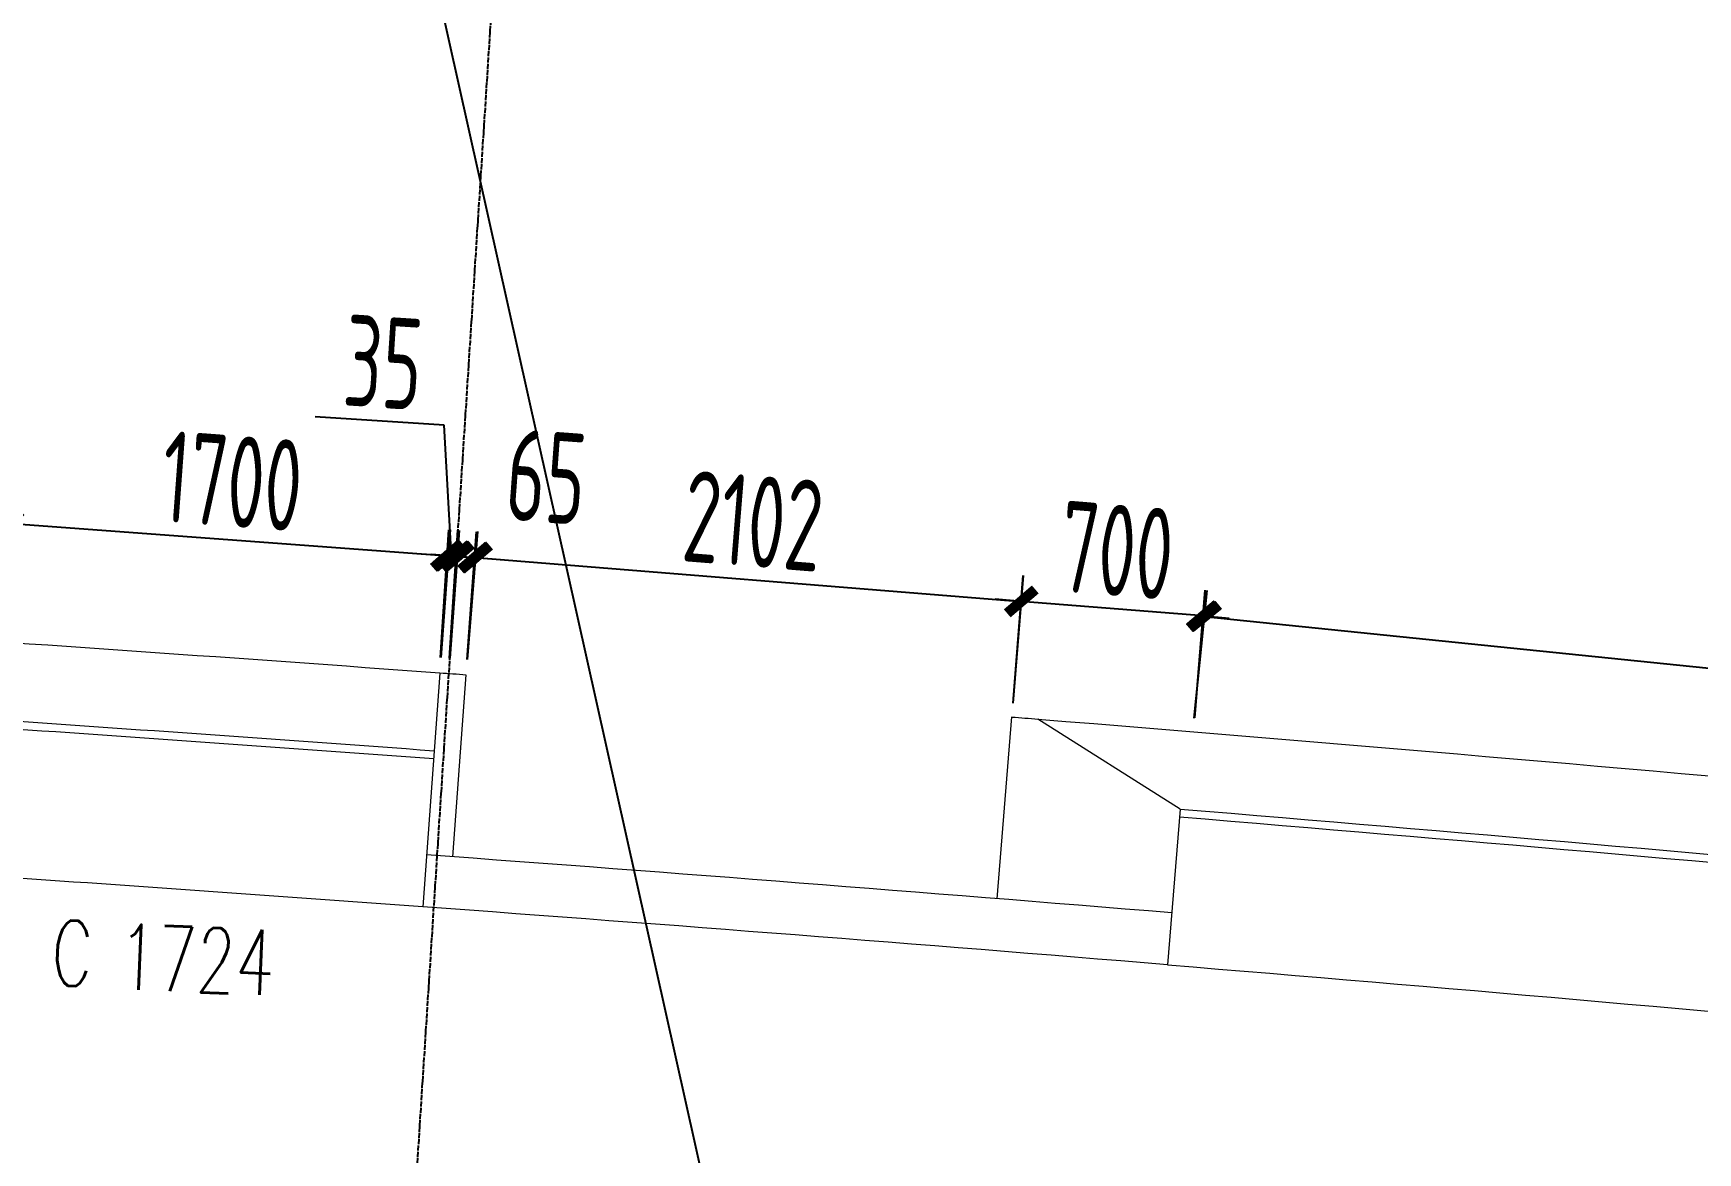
# Model space of a CAD drawing. Header units: millimetres. Extents: x 11677979 to 24947533, y -12764720 to -6308891.
# Drawn here: x 11800593 to 11806983, y -6376528 to -6372229 of the extents above; entities that cross this region are included whole.
import ezdxf
from ezdxf.enums import TextEntityAlignment as Align

# ---------------------------------------------------------------- set-up
doc = ezdxf.new("R2010")
doc.units = ezdxf.units.MM
doc.header["$LTSCALE"] = 10
for name, pattern in [('A2-RG-AXIS$0$CENTER', [2, 1.25, -0.25, 0.25, -0.25]), ('A2-RG-AXIS$0$DOTE', [2.42, 2, -0.2, 0.02, -0.2]), ('A2-RI-F4$0$A2-RG-AXIS$0$CENTER', [2, 1.25, -0.25, 0.25, -0.25]), ('A2-RI-F4$0$A2-RG-AXIS$0$DOTE', [2.42, 2, -0.2, 0.02, -0.2]), ('A2-RI-F4$0$DOT2', [0.125, 0, -0.125])]:
    doc.linetypes.add(name, pattern=pattern)
for name, color, linetype in [('A2-RB-F4$0$A-DIMS-100', 1, 'Continuous'), ('A2-RG-AXIS$0$A-GRID', 1, 'A2-RG-AXIS$0$CENTER'), ('A2-RI-F4$0$A-SYMB-DOOR', 4, 'Continuous'), ('A2-RI-F4$0$A2-RB-F4$0$A-DIMS-100', 1, 'Continuous'), ('A2-RI-F4$0$A2-RG-AXIS$0$A-GRID', 1, 'A2-RI-F4$0$A2-RG-AXIS$0$CENTER')]:
    doc.layers.add(name, color=color, linetype=linetype)
for name, color, linetype, lineweight in [('A2-RI-F4$0$A-FLOR-OTLN', 4, 'A2-RI-F4$0$DOT2', 5), ('A2-RI-F4$0$A-GLAZ', 140, 'Continuous', 5), ('A2-RI-F4$0$A-WALL', 7, 'Continuous', 5)]:
    doc.layers.add(name, color=color, linetype=linetype, lineweight=lineweight)
doc.styles.add('A2-RB-F4$0$XD2008', font='hzs.shx', dxfattribs={"width": 0.7, "bigfont": 'hztxt.shx'})
doc.styles.add('A2-RI-F4$0$A2-RB-F4$0$XD2008', font='hzs.shx', dxfattribs={"width": 0.7, "bigfont": 'hztxt.shx'})
doc.styles.add('A2-RI-F4$0$ECADI-TXT', font='simplex.shx', dxfattribs={"bigfont": 'hztxt.shx'})
doc.dimstyles.new('A2-RB-F4$0$XD100$0', dxfattribs={"dimscale": 100, "dimtxt": 3.5, "dimasz": 1, "dimexe": 1, "dimexo": 2, "dimgap": 0.5, "dimtad": 1, "dimdec": 0, "dimdsep": 46, "dimtxsty": 'A2-RB-F4$0$XD2008', "dimblk1": 'A2-RB-F4$0$_ArchTick', "dimblk2": 'A2-RB-F4$0$_ArchTick', "dimsah": 1, "dimcen": 2.5, "dimclrt": 4, "dimaunit": 1, "dimadec": 0, "dimazin": 0, "dimtfac": 1, "dimtdec": 0, "dimtix": 1, "dimtmove": 1, "dimatfit": 3, "dimfxl": 0, "dimtolj": 1, "dimtzin": 0, "dimarcsym": 0})
doc.dimstyles.new('A2-RI-F4$0$A2-RB-F4$0$XD100$0', dxfattribs={"dimscale": 100, "dimtxt": 3.5, "dimasz": 1, "dimexe": 1, "dimexo": 2, "dimgap": 0.5, "dimtad": 1, "dimdec": 0, "dimdsep": 46, "dimtxsty": 'A2-RI-F4$0$A2-RB-F4$0$XD2008', "dimblk1": 'A2-RI-F4$0$A2-RB-F4$0$_ArchTick', "dimblk2": 'A2-RI-F4$0$A2-RB-F4$0$_ArchTick', "dimsah": 1, "dimcen": 2.5, "dimclrt": 4, "dimaunit": 1, "dimadec": 0, "dimazin": 0, "dimtfac": 1, "dimtdec": 0, "dimtix": 1, "dimtmove": 1, "dimatfit": 3, "dimfxl": 0, "dimtolj": 1, "dimtzin": 0, "dimarcsym": 0})

# ---------------------------------------------------------------- blocks, each defined once
blk = doc.blocks.new('A2-RB-F4$0$_ArchTick')
at = {"color": 0, "linetype": 'ByBlock', "const_width": 0.4}
blk.add_lwpolyline([(-0.5, -0.5), (0.5, 0.5)], dxfattribs=at)
blk = doc.blocks.new('*D72')
at = {"layer": 'A2-RB-F4$0$A-DIMS-100', "color": 0, "lineweight": -2, "transparency": 16777216}
for p, q in [((11800463.6, -6374501.3), (11800499.8, -6374011.1)), ((11800492.4, -6374110.8), (11802187.5, -6374236)), ((11802158.7, -6374626.5), (11802194.9, -6374136.2))]:
    blk.add_line(p, q, dxfattribs=at)
at = {"layer": 'Defpoints', "color": 0, "transparency": 16777216}
for p in [(11802187.5, -6374236), (11800448.8, -6374700.8), (11802144, -6374825.9)]:
    blk.add_point(p, dxfattribs=at)
at = {"layer": 'A2-RB-F4$0$A-DIMS-100', "color": 0, "lineweight": -2, "transparency": 16777216, "xscale": 100, "yscale": 100, "zscale": 100}
for p, rotation in [((11800492.4, -6374110.8), 175.7772367758089), ((11802187.5, -6374236), 355.7772367758088)]:
    blk.add_blockref('A2-RB-F4$0$_ArchTick', p, dxfattribs=dict(at, rotation=rotation))
at = {"layer": 'A2-RB-F4$0$A-DIMS-100', "color": 4, "transparency": 16777216, "insert": (11801356.5, -6373949), "char_height": 350, "attachment_point": 5, "rotation": 355.77724, "style": 'A2-RB-F4$0$XD2008'}
blk.add_mtext('\\A1;1700', dxfattribs=at)
blk = doc.blocks.new('*D73')
at = {"layer": 'A2-RB-F4$0$A-DIMS-100', "color": 0, "lineweight": -2, "transparency": 16777216}
for p, q in [((11802170.4, -6373733.7), (11801674.7, -6373701.8)), ((11802199.2, -6374236.7), (11802170.4, -6373733.7)), ((11802156.8, -6374626.4), (11802188.3, -6374135.8)), ((11802191.4, -6374628.6), (11802223, -6374138)), ((11802181.9, -6374235.6), (11802082.1, -6374229.2)), ((11802181.9, -6374235.6), (11802216.6, -6374237.8)), ((11802181.9, -6374235.6), (11802216.6, -6374237.8)), ((11802216.6, -6374237.8), (11802316.4, -6374244.2))]:
    blk.add_line(p, q, dxfattribs=at)
at = {"layer": 'Defpoints', "color": 0, "transparency": 16777216}
for p in [(11802216.6, -6374237.8), (11802144, -6374825.9), (11802178.6, -6374828.2)]:
    blk.add_point(p, dxfattribs=at)
at = {"layer": 'A2-RB-F4$0$A-DIMS-100', "color": 0, "lineweight": -2, "transparency": 16777216, "xscale": 100, "yscale": 100, "zscale": 100}
for p, rotation in [((11802181.9, -6374235.6), 356.3211735639787), ((11802216.6, -6374237.8), 176.3211735639787)]:
    blk.add_blockref('A2-RB-F4$0$_ArchTick', p, dxfattribs=dict(at, rotation=rotation))
at = {"layer": 'A2-RB-F4$0$A-DIMS-100', "color": 4, "transparency": 16777216, "insert": (11801937, -6373493.2), "char_height": 350, "attachment_point": 5, "rotation": 356.32117, "style": 'A2-RB-F4$0$XD2008'}
blk.add_mtext('\\A1;35', dxfattribs=at)
blk = doc.blocks.new('*D74')
at = {"layer": 'A2-RB-F4$0$A-DIMS-100', "color": 0, "lineweight": -2, "transparency": 16777216}
for p, q in [((11802193.2, -6374628.7), (11802229.2, -6374138.5)), ((11802258.4, -6374633.5), (11802294.3, -6374143.3)), ((11802221.9, -6374238.2), (11802122.1, -6374230.9)), ((11802221.9, -6374238.2), (11802287, -6374243)), ((11802287, -6374243), (11802386.7, -6374250.3))]:
    blk.add_line(p, q, dxfattribs=at)
at = {"layer": 'Defpoints', "color": 0, "transparency": 16777216}
for p in [(11802287, -6374243), (11802178.6, -6374828.2), (11802243.7, -6374833)]:
    blk.add_point(p, dxfattribs=at)
at = {"layer": 'A2-RB-F4$0$A-DIMS-100', "color": 0, "lineweight": -2, "transparency": 16777216, "xscale": 100, "yscale": 100, "zscale": 100}
for p, rotation in [((11802221.9, -6374238.2), 355.8066874814181), ((11802287, -6374243), 175.8066874814181)]:
    blk.add_blockref('A2-RB-F4$0$_ArchTick', p, dxfattribs=dict(at, rotation=rotation))
at = {"layer": 'A2-RB-F4$0$A-DIMS-100', "color": 4, "transparency": 16777216, "insert": (11802562.6, -6373932.9), "char_height": 350, "attachment_point": 5, "rotation": 355.80669, "style": 'A2-RB-F4$0$XD2008'}
blk.add_mtext('\\A1;65', dxfattribs=at)
blk = doc.blocks.new('*D75')
at = {"layer": 'A2-RB-F4$0$A-DIMS-100', "color": 0, "lineweight": -2, "transparency": 16777216}
for p, q in [((11802259.8, -6374633.6), (11802299.3, -6374142.5)), ((11802291.3, -6374242.2), (11804386.2, -6374411)), ((11804354.7, -6374802.3), (11804394.2, -6374311.3))]:
    blk.add_line(p, q, dxfattribs=at)
at = {"layer": 'Defpoints', "color": 0, "transparency": 16777216}
for p in [(11804386.2, -6374411), (11802243.7, -6374833), (11804338.6, -6375001.7)]:
    blk.add_point(p, dxfattribs=at)
at = {"layer": 'A2-RB-F4$0$A-DIMS-100', "color": 0, "lineweight": -2, "transparency": 16777216, "xscale": 100, "yscale": 100, "zscale": 100}
for p, rotation in [((11802291.3, -6374242.2), 175.3948386271192), ((11804386.2, -6374411), 355.3948386271193)]:
    blk.add_blockref('A2-RB-F4$0$_ArchTick', p, dxfattribs=dict(at, rotation=rotation))
at = {"layer": 'A2-RB-F4$0$A-DIMS-100', "color": 4, "transparency": 16777216, "insert": (11803356.8, -6374102.3), "char_height": 350, "attachment_point": 5, "rotation": 355.39484, "style": 'A2-RB-F4$0$XD2008'}
blk.add_mtext('\\A1;2102', dxfattribs=at)
blk = doc.blocks.new('*D76')
at = {"layer": 'A2-RB-F4$0$A-DIMS-100', "color": 0, "lineweight": -2, "transparency": 16777216}
for p, q in [((11804354.6, -6374802.3), (11804394.1, -6374311.3)), ((11804386.1, -6374411), (11804286.4, -6374402.9)), ((11805084.3, -6374467), (11804386.1, -6374411)), ((11805052.8, -6374858.4), (11805092.3, -6374367.4)), ((11805084.3, -6374467), (11805183.9, -6374475.1))]:
    blk.add_line(p, q, dxfattribs=at)
at = {"layer": 'Defpoints', "color": 0, "transparency": 16777216}
for p in [(11804386.1, -6374411), (11804338.6, -6375001.7), (11805036.8, -6375057.8)]:
    blk.add_point(p, dxfattribs=at)
at = {"layer": 'A2-RB-F4$0$A-DIMS-100', "color": 0, "lineweight": -2, "transparency": 16777216, "xscale": 100, "yscale": 100, "zscale": 100}
for p, rotation in [((11804386.1, -6374411), 355.407195613237), ((11805084.3, -6374467), 175.4071956132371)]:
    blk.add_blockref('A2-RB-F4$0$_ArchTick', p, dxfattribs=dict(at, rotation=rotation))
at = {"layer": 'A2-RB-F4$0$A-DIMS-100', "color": 4, "transparency": 16777216, "insert": (11804753.2, -6374214.7), "char_height": 350, "attachment_point": 5, "rotation": 355.4072, "style": 'A2-RB-F4$0$XD2008'}
blk.add_mtext('\\A1;700', dxfattribs=at)
blk = doc.blocks.new('*D77')
at = {"layer": 'A2-RB-F4$0$A-DIMS-100', "color": 0, "lineweight": -2, "transparency": 16777216}
for p, q in [((11805050, -6374859.5), (11805100.1, -6374369.6)), ((11805089.9, -6374469), (11811357.7, -6375109.3)), ((11811317.8, -6375499.8), (11811367.8, -6375009.8))]:
    blk.add_line(p, q, dxfattribs=at)
at = {"layer": 'Defpoints', "color": 0, "transparency": 16777216}
for p in [(11805029.7, -6375058.5), (11811357.7, -6375109.3), (11811297.4, -6375698.7)]:
    blk.add_point(p, dxfattribs=at)
at = {"layer": 'A2-RB-F4$0$A-DIMS-100', "color": 0, "lineweight": -2, "transparency": 16777216, "xscale": 100, "yscale": 100, "zscale": 100}
for p, rotation in [((11805089.9, -6374469), 174.1672748616468), ((11811357.7, -6375109.3), 354.1672748616468)]:
    blk.add_blockref('A2-RB-F4$0$_ArchTick', p, dxfattribs=dict(at, rotation=rotation))
at = {"layer": 'A2-RB-F4$0$A-DIMS-100', "color": 4, "transparency": 16777216, "insert": (11808246.7, -6374565.3), "char_height": 350, "attachment_point": 5, "rotation": 354.16727, "style": 'A2-RB-F4$0$XD2008'}
blk.add_mtext('\\A1;6300', dxfattribs=at)
blk = doc.blocks.new('A2-RG-AXIS')
at = {"layer": 'A2-RG-AXIS$0$A-GRID', "linetype": 'A2-RG-AXIS$0$DOTE'}
blk.add_line((11802922, -6363265.7), (11800933.1, -6394199.2), dxfattribs=at)
blk.add_arc((11778730.7, -6694178.7), 323300, 75.589285, 95.407644, dxfattribs=at)
blk = doc.blocks.new('A2-RI-F4$0$Bay 1')
at = {"layer": 'A2-RI-F4$0$A-FLOR-OTLN', "linetype": 'Continuous'}
for radius, end in [(320350, 93.622485), (319450, 93.519662)]:
    blk.add_arc((19611.4, -318847.5), radius, 93.211108, end, dxfattribs=at)
at = {"layer": 'A2-RI-F4$0$A-GLAZ'}
for radius in [320050, 320020]:
    blk.add_arc((19611.4, -318847.5), radius, 93.211108, 93.519662, dxfattribs=at)
at = {"layer": 'A2-RI-F4$0$A-WALL'}
for p, q in [((1666.9, 999.6), (1717.4, 101)), ((1766.8, 1005.2), (1806, 306.3)), ((-728.8, 856.2), (-684.6, 157.6)), ((-629, 862.5), (-36.8, 598.9)), ((-36.8, 598.9), (0, 0))]:
    blk.add_line(p, q, dxfattribs=at)
for start, end in [(93.193223, 93.211108), (93.622485, 93.64037)]:
    blk.add_arc((19611.4, -318847.5), 320350, start, end, dxfattribs=at)
blk = doc.blocks.new('A2-RI-F4$0$Big Bay 1')
at = {"layer": 'A2-RI-F4$0$A-FLOR-OTLN', "linetype": 'Continuous'}
for radius, start in [(320350, 84.984209), (319450, 85.086693)]:
    blk.add_arc((-21072, -318754.3), radius, start, 86.217831, dxfattribs=at)
at = {"layer": 'A2-RI-F4$0$A-GLAZ'}
for radius, start in [(320050, 85.086518), (320020, 85.086693)]:
    blk.add_arc((-21072, -318754.3), radius, start, 86.217831, dxfattribs=at)
at = {"layer": 'A2-RI-F4$0$A-WALL'}
for p, q in [((6339.7, 119.2), (6936.3, 369)), ((6974.7, -337.1), (7035.9, 360.3)), ((6339.7, 119.2), (6288.4, -478))]:
    blk.add_line(p, q, dxfattribs=at)
blk.add_arc((-21072, -318754.3), 320350, 84.966323, 84.984209, dxfattribs=at)
blk = doc.blocks.new('A2-RI-F4$0$A2-RB-F4$0$_ArchTick')
at = {"color": 0, "linetype": 'ByBlock', "const_width": 0.4}
blk.add_lwpolyline([(-0.5, -0.5), (0.5, 0.5)], dxfattribs=at)
blk = doc.blocks.new('*D597')
at = {"layer": 'A2-RI-F4$0$A2-RB-F4$0$A-DIMS-100', "color": 0, "lineweight": -2, "transparency": 16777216}
for p, q in [((11800463.6, -6374501.3), (11800499.8, -6374011.1)), ((11800492.4, -6374110.8), (11802187.5, -6374236)), ((11802158.7, -6374626.5), (11802194.9, -6374136.2))]:
    blk.add_line(p, q, dxfattribs=at)
at = {"layer": 'Defpoints', "color": 0, "transparency": 16777216}
for p in [(11802187.5, -6374236), (11800448.8, -6374700.8), (11802144, -6374825.9)]:
    blk.add_point(p, dxfattribs=at)
at = {"layer": 'A2-RI-F4$0$A2-RB-F4$0$A-DIMS-100', "color": 0, "lineweight": -2, "transparency": 16777216, "xscale": 100, "yscale": 100, "zscale": 100}
for p, rotation in [((11800492.4, -6374110.8), 175.7772367758089), ((11802187.5, -6374236), 355.7772367758088)]:
    blk.add_blockref('A2-RI-F4$0$A2-RB-F4$0$_ArchTick', p, dxfattribs=dict(at, rotation=rotation))
at = {"layer": 'A2-RI-F4$0$A2-RB-F4$0$A-DIMS-100', "color": 4, "transparency": 16777216, "insert": (11801356.5, -6373949), "char_height": 350, "attachment_point": 5, "rotation": 355.77724, "style": 'A2-RI-F4$0$A2-RB-F4$0$XD2008'}
blk.add_mtext('\\A1;1700', dxfattribs=at)
blk = doc.blocks.new('*D598')
at = {"layer": 'A2-RI-F4$0$A2-RB-F4$0$A-DIMS-100', "color": 0, "lineweight": -2, "transparency": 16777216}
for p, q in [((11802170.4, -6373733.7), (11801674.7, -6373701.8)), ((11802199.2, -6374236.7), (11802170.4, -6373733.7)), ((11802156.8, -6374626.4), (11802188.3, -6374135.8)), ((11802191.4, -6374628.6), (11802223, -6374138)), ((11802181.9, -6374235.6), (11802082.1, -6374229.2)), ((11802181.9, -6374235.6), (11802216.6, -6374237.8)), ((11802181.9, -6374235.6), (11802216.6, -6374237.8)), ((11802216.6, -6374237.8), (11802316.4, -6374244.2))]:
    blk.add_line(p, q, dxfattribs=at)
at = {"layer": 'Defpoints', "color": 0, "transparency": 16777216}
for p in [(11802216.6, -6374237.8), (11802144, -6374825.9), (11802178.6, -6374828.2)]:
    blk.add_point(p, dxfattribs=at)
at = {"layer": 'A2-RI-F4$0$A2-RB-F4$0$A-DIMS-100', "color": 0, "lineweight": -2, "transparency": 16777216, "xscale": 100, "yscale": 100, "zscale": 100}
for p, rotation in [((11802181.9, -6374235.6), 356.3211735639787), ((11802216.6, -6374237.8), 176.3211735639787)]:
    blk.add_blockref('A2-RI-F4$0$A2-RB-F4$0$_ArchTick', p, dxfattribs=dict(at, rotation=rotation))
at = {"layer": 'A2-RI-F4$0$A2-RB-F4$0$A-DIMS-100', "color": 4, "transparency": 16777216, "insert": (11801937, -6373493.2), "char_height": 350, "attachment_point": 5, "rotation": 356.32117, "style": 'A2-RI-F4$0$A2-RB-F4$0$XD2008'}
blk.add_mtext('\\A1;35', dxfattribs=at)
blk = doc.blocks.new('*D599')
at = {"layer": 'A2-RI-F4$0$A2-RB-F4$0$A-DIMS-100', "color": 0, "lineweight": -2, "transparency": 16777216}
for p, q in [((11802193.2, -6374628.7), (11802229.2, -6374138.5)), ((11802258.4, -6374633.5), (11802294.3, -6374143.3)), ((11802221.9, -6374238.2), (11802122.1, -6374230.9)), ((11802221.9, -6374238.2), (11802287, -6374243)), ((11802287, -6374243), (11802386.7, -6374250.3))]:
    blk.add_line(p, q, dxfattribs=at)
at = {"layer": 'Defpoints', "color": 0, "transparency": 16777216}
for p in [(11802287, -6374243), (11802178.6, -6374828.2), (11802243.7, -6374833)]:
    blk.add_point(p, dxfattribs=at)
at = {"layer": 'A2-RI-F4$0$A2-RB-F4$0$A-DIMS-100', "color": 0, "lineweight": -2, "transparency": 16777216, "xscale": 100, "yscale": 100, "zscale": 100}
for p, rotation in [((11802221.9, -6374238.2), 355.8066874814181), ((11802287, -6374243), 175.8066874814181)]:
    blk.add_blockref('A2-RI-F4$0$A2-RB-F4$0$_ArchTick', p, dxfattribs=dict(at, rotation=rotation))
at = {"layer": 'A2-RI-F4$0$A2-RB-F4$0$A-DIMS-100', "color": 4, "transparency": 16777216, "insert": (11802562.6, -6373932.9), "char_height": 350, "attachment_point": 5, "rotation": 355.80669, "style": 'A2-RI-F4$0$A2-RB-F4$0$XD2008'}
blk.add_mtext('\\A1;65', dxfattribs=at)
blk = doc.blocks.new('*D600')
at = {"layer": 'A2-RI-F4$0$A2-RB-F4$0$A-DIMS-100', "color": 0, "lineweight": -2, "transparency": 16777216}
for p, q in [((11802259.8, -6374633.6), (11802299.3, -6374142.5)), ((11802291.3, -6374242.2), (11804386.2, -6374411)), ((11804354.7, -6374802.3), (11804394.2, -6374311.3))]:
    blk.add_line(p, q, dxfattribs=at)
at = {"layer": 'Defpoints', "color": 0, "transparency": 16777216}
for p in [(11804386.2, -6374411), (11802243.7, -6374833), (11804338.6, -6375001.7)]:
    blk.add_point(p, dxfattribs=at)
at = {"layer": 'A2-RI-F4$0$A2-RB-F4$0$A-DIMS-100', "color": 0, "lineweight": -2, "transparency": 16777216, "xscale": 100, "yscale": 100, "zscale": 100}
for p, rotation in [((11802291.3, -6374242.2), 175.3948386271192), ((11804386.2, -6374411), 355.3948386271193)]:
    blk.add_blockref('A2-RI-F4$0$A2-RB-F4$0$_ArchTick', p, dxfattribs=dict(at, rotation=rotation))
at = {"layer": 'A2-RI-F4$0$A2-RB-F4$0$A-DIMS-100', "color": 4, "transparency": 16777216, "insert": (11803356.8, -6374102.3), "char_height": 350, "attachment_point": 5, "rotation": 355.39484, "style": 'A2-RI-F4$0$A2-RB-F4$0$XD2008'}
blk.add_mtext('\\A1;2102', dxfattribs=at)
blk = doc.blocks.new('*D601')
at = {"layer": 'A2-RI-F4$0$A2-RB-F4$0$A-DIMS-100', "color": 0, "lineweight": -2, "transparency": 16777216}
for p, q in [((11804354.6, -6374802.3), (11804394.1, -6374311.3)), ((11804386.1, -6374411), (11804286.4, -6374402.9)), ((11805084.3, -6374467), (11804386.1, -6374411)), ((11805052.8, -6374858.4), (11805092.3, -6374367.4)), ((11805084.3, -6374467), (11805183.9, -6374475.1))]:
    blk.add_line(p, q, dxfattribs=at)
at = {"layer": 'Defpoints', "color": 0, "transparency": 16777216}
for p in [(11804386.1, -6374411), (11804338.6, -6375001.7), (11805036.8, -6375057.8)]:
    blk.add_point(p, dxfattribs=at)
at = {"layer": 'A2-RI-F4$0$A2-RB-F4$0$A-DIMS-100', "color": 0, "lineweight": -2, "transparency": 16777216, "xscale": 100, "yscale": 100, "zscale": 100}
for p, rotation in [((11804386.1, -6374411), 355.407195613237), ((11805084.3, -6374467), 175.4071956132371)]:
    blk.add_blockref('A2-RI-F4$0$A2-RB-F4$0$_ArchTick', p, dxfattribs=dict(at, rotation=rotation))
at = {"layer": 'A2-RI-F4$0$A2-RB-F4$0$A-DIMS-100', "color": 4, "transparency": 16777216, "insert": (11804753.2, -6374214.7), "char_height": 350, "attachment_point": 5, "rotation": 355.4072, "style": 'A2-RI-F4$0$A2-RB-F4$0$XD2008'}
blk.add_mtext('\\A1;700', dxfattribs=at)
blk = doc.blocks.new('*D602')
at = {"layer": 'A2-RI-F4$0$A2-RB-F4$0$A-DIMS-100', "color": 0, "lineweight": -2, "transparency": 16777216}
for p, q in [((11805050, -6374859.5), (11805100.1, -6374369.6)), ((11805089.9, -6374469), (11811357.7, -6375109.3)), ((11811317.8, -6375499.8), (11811367.8, -6375009.8))]:
    blk.add_line(p, q, dxfattribs=at)
at = {"layer": 'Defpoints', "color": 0, "transparency": 16777216}
for p in [(11805029.7, -6375058.5), (11811357.7, -6375109.3), (11811297.4, -6375698.7)]:
    blk.add_point(p, dxfattribs=at)
at = {"layer": 'A2-RI-F4$0$A2-RB-F4$0$A-DIMS-100', "color": 0, "lineweight": -2, "transparency": 16777216, "xscale": 100, "yscale": 100, "zscale": 100}
for p, rotation in [((11805089.9, -6374469), 174.1672748616468), ((11811357.7, -6375109.3), 354.1672748616468)]:
    blk.add_blockref('A2-RI-F4$0$A2-RB-F4$0$_ArchTick', p, dxfattribs=dict(at, rotation=rotation))
at = {"layer": 'A2-RI-F4$0$A2-RB-F4$0$A-DIMS-100', "color": 4, "transparency": 16777216, "insert": (11808246.7, -6374565.3), "char_height": 350, "attachment_point": 5, "rotation": 354.16727, "style": 'A2-RI-F4$0$A2-RB-F4$0$XD2008'}
blk.add_mtext('\\A1;6300', dxfattribs=at)
blk = doc.blocks.new('A2-RI-F4$0$A2-RG-AXIS')
at = {"layer": 'A2-RI-F4$0$A2-RG-AXIS$0$A-GRID', "linetype": 'A2-RI-F4$0$A2-RG-AXIS$0$DOTE'}
blk.add_line((11802922, -6363265.7), (11800933.1, -6394199.2), dxfattribs=at)
blk.add_arc((11778730.7, -6694178.7), 323300, 75.589285, 95.407644, dxfattribs=at)
blk = doc.blocks.new('A2-RI-F4$0$ECADI-TAG-DOOR')
blk = doc.blocks.new('A2-RB-F4')
at = {"layer": 'A2-RB-F4$0$A-DIMS-100'}
for base, p1, p2, angle, picture, middle in [((11802216.6, -6374237.8), (11802144, -6374825.9), (11802178.6, -6374828.2), 356.32117, '*D73', (11802120.5, -6373730.5)), ((11802287, -6374243), (11802178.6, -6374828.2), (11802243.7, -6374833), 355.80669, '*D74', (11802546.2, -6374157.3))]:
    dim = blk.add_linear_dim(base=base, p1=p1, p2=p2, angle=angle, dimstyle='A2-RB-F4$0$XD100$0', dxfattribs=at)
    dim.commit()
    dim.dimension.update_dxf_attribs({"geometry": picture, "text_midpoint": middle, "dimtype": 129})
for p1, p2, distance, picture, middle in [((11800448.8, -6374700.8), (11802144, -6374825.9), 591.6, '*D72', (11801356.5, -6373949)), ((11802243.7, -6374833), (11804338.6, -6375001.7), 592.6, '*D75', (11803356.8, -6374102.3)), ((11805036.8, -6375057.8), (11804338.6, -6375001.7), -592.6, '*D76', (11804753.2, -6374214.7)), ((11805029.7, -6375058.5), (11811297.4, -6375698.7), 592.5, '*D77', (11808246.7, -6374565.3))]:
    dim = blk.add_aligned_dim(p1=p1, p2=p2, distance=distance, dimstyle='A2-RB-F4$0$XD100$0', dxfattribs=at)
    dim.commit()
    dim.dimension.update_dxf_attribs({"geometry": picture, "text_midpoint": middle})
blk = doc.blocks.new('A2-RI-F4$0$A2-RB-F4')
at = {"layer": 'A2-RI-F4$0$A2-RB-F4$0$A-DIMS-100'}
for base, p1, p2, angle, picture, middle in [((11802216.6, -6374237.8), (11802144, -6374825.9), (11802178.6, -6374828.2), 356.32117, '*D598', (11802120.5, -6373730.5)), ((11802287, -6374243), (11802178.6, -6374828.2), (11802243.7, -6374833), 355.80669, '*D599', (11802546.2, -6374157.3))]:
    dim = blk.add_linear_dim(base=base, p1=p1, p2=p2, angle=angle, dimstyle='A2-RI-F4$0$A2-RB-F4$0$XD100$0', dxfattribs=at)
    dim.commit()
    dim.dimension.update_dxf_attribs({"geometry": picture, "text_midpoint": middle, "dimtype": 129})
for p1, p2, distance, picture, middle in [((11800448.8, -6374700.8), (11802144, -6374825.9), 591.6, '*D597', (11801356.5, -6373949)), ((11802243.7, -6374833), (11804338.6, -6375001.7), 592.6, '*D600', (11803356.8, -6374102.3)), ((11805036.8, -6375057.8), (11804338.6, -6375001.7), -592.6, '*D601', (11804753.2, -6374214.7)), ((11805029.7, -6375058.5), (11811297.4, -6375698.7), 592.5, '*D602', (11808246.7, -6374565.3))]:
    dim = blk.add_aligned_dim(p1=p1, p2=p2, distance=distance, dimstyle='A2-RI-F4$0$A2-RB-F4$0$XD100$0', dxfattribs=at)
    dim.commit()
    dim.dimension.update_dxf_attribs({"geometry": picture, "text_midpoint": middle})
blk = doc.blocks.new('A2-RI-F4')
at = {"layer": 'A2-RI-F4$0$A-WALL'}
for radius in [319650, 319450]:
    blk.add_arc((11778730.7, -6694178.7), radius, 85.292551, 85.806878, dxfattribs=at)
at = {"layer": 'Defpoints', "color": 3}
blk.add_line((11803347.6, -6377452.1), (11797759.5, -6352383.5), dxfattribs=at)
for name in ['A2-RI-F4$0$A2-RG-AXIS', 'A2-RI-F4$0$A2-RB-F4']:
    blk.add_blockref(name, (0, 0))
at = {"layer": 'A2-RI-F4$0$A-SYMB-DOOR'}
ref = blk.add_blockref('A2-RI-F4$0$ECADI-TAG-DOOR', (11801014.7, -6376628.1), dxfattribs=dict(at, xscale=99.9999999983509, yscale=99.9999999983509, zscale=99.9999999983509, rotation=357.5661941822381))
ref.add_attrib('门窗主编号1', 'C', dxfattribs={"height": 250, "rotation": 357.56619, "style": 'A2-RI-F4$0$ECADI-TXT', "width": 0.7}).set_placement((11800815.9, -6375890.5), align=Align.RIGHT)
ref.add_attrib('门窗主编号2', '1724', (11800914.5, -6375899, 333.3), dxfattribs={"height": 250, "rotation": 357.56619, "style": 'A2-RI-F4$0$ECADI-TXT', "width": 0.7})
at = {"layer": 'A2-RI-F4$0$A-WALL', "xscale": -1, "rotation": 350.379048607958}
blk.add_blockref('A2-RI-F4$0$Big Bay 1', (11811227.2, -6376386), dxfattribs=at)
at = {"layer": 'A2-RI-F4$0$A-WALL', "rotation": 352.5955782050891}
blk.add_blockref('A2-RI-F4$0$Bay 1', (11800372.4, -6375462.7), dxfattribs=at)

msp = doc.modelspace()

# ---------------------------------------------------------------- block references
for name in ['A2-RI-F4', 'A2-RG-AXIS', 'A2-RB-F4']:
    msp.add_blockref(name, (0, 0))

doc.saveas('drawing.dxf')
